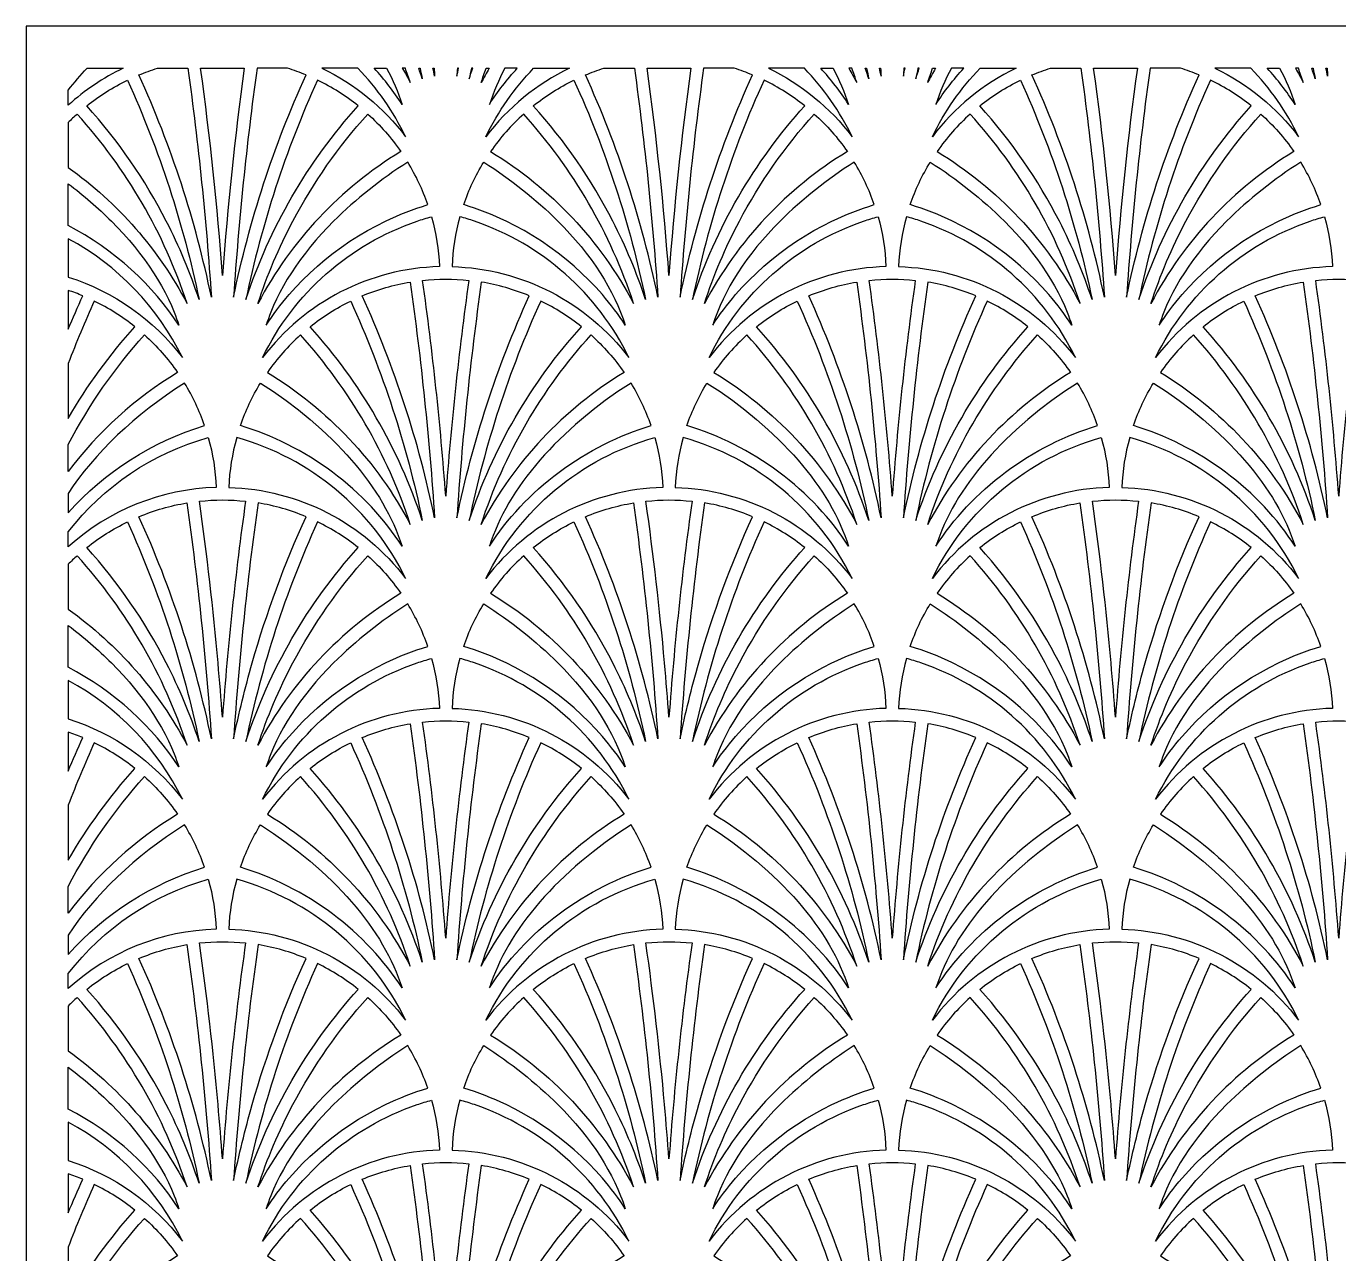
# Model space of a CAD drawing. Extents: x 2725 to 3975, y -848 to 1652.
# Drawn here: x 2725 to 3350, y 1067 to 1652 of the extents above; entities that cross this region are included whole.
import ezdxf

# ---------------------------------------------------------------- set-up
doc = ezdxf.new("R2010")
doc.units = 0
doc.layers.add('LAYER_05', color=1, linetype='CONTINUOUS')

msp = doc.modelspace()

# ---------------------------------------------------------------- linework, layer by layer
at = {"layer": 'LAYER_05'}
msp.add_lwpolyline([(2725.05, -848.03), (3975.05, -848.03), (3975.05, 1651.97), (2725.05, 1651.97)], close=True, dxfattribs=at)
for points in [[(2771.19, 1631.97, 0.072333), (2745.05, 1614.41), (2745.05, 1621.55, -0.026951), (2754.05, 1631.97)], [(2802.04, 1631.97, -0.017637), (2813.2, 1522.99, 0.055844), (2778.71, 1628.77, -0.022604), (2787.49, 1631.97)], [(2828.9, 1631.97, 0.015913), (2818.5, 1533.28, 0.015913), (2808.09, 1631.97)], [(2834.96, 1631.97, 0.017637), (2823.79, 1522.99, -0.055844), (2858.28, 1628.77, 0.022604), (2849.5, 1631.97)], [(2865.81, 1631.97, -0.119439), (2905.71, 1599.37, 0.078262), (2882.95, 1631.97)], [(2896.61, 1631.97, -0.047085), (2903.99, 1614.77, 0.041882), (2890.75, 1631.97)], [(2904.14, 1631.97, -0.010549), (2907.94, 1625.1, 0.007219), (2905.58, 1631.97)], [(2912.58, 1631.97, -0.002588), (2913.64, 1626.97, 0.005126), (2911.95, 1631.97)], [(2919.26, 1631.97, -0.000611), (2919.52, 1628.18, 0.001935), (2918.72, 1631.97)], [(2930.36, 1631.97, 0.000611), (2930.1, 1628.18, -0.001935), (2930.9, 1631.97)], [(2937.04, 1631.97, 0.002588), (2935.98, 1626.97, -0.005126), (2937.67, 1631.97)], [(2945.48, 1631.97, 0.010549), (2941.68, 1625.1, -0.007219), (2944.04, 1631.97)], [(2983.81, 1631.97, 0.119439), (2943.9, 1599.37, -0.078262), (2966.67, 1631.97)], [(2953.01, 1631.97, 0.047085), (2945.62, 1614.77, -0.041882), (2958.87, 1631.97)], [(3014.66, 1631.97, -0.017637), (3025.83, 1522.99, 0.055844), (2991.33, 1628.77, -0.022604), (3000.11, 1631.97)], [(3041.52, 1631.97, 0.015913), (3031.12, 1533.28, 0.015913), (3020.71, 1631.97)], [(3047.58, 1631.97, 0.017637), (3036.41, 1522.99, -0.055844), (3070.9, 1628.77, 0.022604), (3062.13, 1631.97)], [(3078.43, 1631.97, -0.119439), (3118.33, 1599.37, 0.078262), (3095.57, 1631.97)], [(3109.23, 1631.97, -0.047085), (3116.62, 1614.77, 0.041882), (3103.37, 1631.97)], [(3116.76, 1631.97, -0.010549), (3120.56, 1625.1, 0.007219), (3118.2, 1631.97)], [(3125.2, 1631.97, -0.002588), (3126.26, 1626.97, 0.005126), (3124.57, 1631.97)], [(3131.88, 1631.97, -0.000611), (3132.14, 1628.18, 0.001935), (3131.34, 1631.97)], [(3142.98, 1631.97, 0.000611), (3142.72, 1628.18, -0.001935), (3143.52, 1631.97)], [(3149.66, 1631.97, 0.002588), (3148.6, 1626.97, -0.005126), (3150.29, 1631.97)], [(3158.1, 1631.97, 0.010549), (3154.3, 1625.1, -0.007219), (3156.66, 1631.97)], [(3196.43, 1631.97, 0.119439), (3156.53, 1599.37, -0.078262), (3179.29, 1631.97)], [(3165.63, 1631.97, 0.047085), (3158.24, 1614.77, -0.041882), (3171.49, 1631.97)], [(3227.28, 1631.97, -0.017637), (3238.45, 1522.99, 0.055844), (3203.96, 1628.77, -0.022604), (3212.73, 1631.97)], [(3254.15, 1631.97, 0.015913), (3243.74, 1533.28, 0.015913), (3233.34, 1631.97)], [(3260.2, 1631.97, 0.017637), (3249.03, 1522.99, -0.055844), (3283.53, 1628.77, 0.022604), (3274.75, 1631.97)], [(3291.05, 1631.97, -0.119439), (3330.96, 1599.37, 0.078262), (3308.19, 1631.97)], [(3321.86, 1631.97, -0.047085), (3329.24, 1614.77, 0.041882), (3315.99, 1631.97)], [(3329.38, 1631.97, -0.010549), (3333.18, 1625.1, 0.007219), (3330.82, 1631.97)], [(3337.83, 1631.97, -0.002588), (3338.88, 1626.97, 0.005126), (3337.19, 1631.97)], [(3344.5, 1631.97, -0.000611), (3344.76, 1628.18, 0.001935), (3343.96, 1631.97)], [(2791.75, 1559.12, 0.065073), (2753.88, 1614.05, -0.055584), (2773.24, 1626.3, -0.055852), (2807.33, 1521.78, 0.03936)], [(2829.67, 1521.78, -0.104701), (2883.12, 1614.05, 0.055584), (2863.75, 1626.3, 0.055852)], [(3004.38, 1559.12, 0.065073), (2966.5, 1614.05, -0.055584), (2985.87, 1626.3, -0.055852), (3019.95, 1521.78, 0.03936)], [(3042.29, 1521.78, -0.104701), (3095.74, 1614.05, 0.055584), (3076.37, 1626.3, 0.055852)], [(3217, 1559.12, 0.065073), (3179.12, 1614.05, -0.055584), (3198.49, 1626.3, -0.055852), (3232.57, 1521.78, 0.03936)], [(3254.91, 1521.78, -0.104701), (3308.36, 1614.05, 0.055584), (3289, 1626.3, 0.055852)], [(2745.05, 1584.7, -0.117213), (2801.63, 1519.91, 0.104879), (2749.3, 1610.16, 0.014195), (2745.05, 1606.11)], [(2852, 1559.12, -0.062169), (2887.69, 1610.16, -0.057808), (2903.44, 1592.28, 0.136031), (2835.37, 1519.91, -0.042433)], [(3014.25, 1519.91, 0.104879), (2961.92, 1610.16, 0.057808), (2946.17, 1592.28, -0.136031)], [(3064.63, 1559.12, -0.062169), (3100.32, 1610.16, -0.057808), (3116.07, 1592.28, 0.136031), (3047.99, 1519.91, -0.042433)], [(3226.87, 1519.91, 0.104879), (3174.55, 1610.16, 0.057808), (3158.8, 1592.28, -0.136031)], [(3277.25, 1559.12, -0.062169), (3312.94, 1610.16, -0.057808), (3328.69, 1592.28, 0.136031), (3260.61, 1519.91, -0.042433)], [(2839.31, 1509.57), (2840.52, 1511.43), (2841.78, 1513.27), (2843.08, 1515.11), (2844.42, 1516.94), (2845.81, 1518.76), (2847.24, 1520.56), (2848.71, 1522.36), (2850.22, 1524.14), (2853.36, 1527.65), (2856.66, 1531.08), (2860.1, 1534.43), (2863.68, 1537.69), (2867.39, 1540.83), (2871.22, 1543.86), (2875.16, 1546.76), (2879.2, 1549.53), (2883.32, 1552.16), (2887.51, 1554.64), (2891.76, 1556.96), (2896.06, 1559.12, -0.039301), (2916.26, 1567, 0.054287), (2906.72, 1587.25, 0.053379), (2871.37, 1559.12), (2868.46, 1556.14), (2865.66, 1553.13), (2862.97, 1550.09), (2860.4, 1547.02), (2857.95, 1543.94), (2855.62, 1540.84), (2853.41, 1537.72), (2851.33, 1534.59), (2849.37, 1531.45), (2847.54, 1528.31), (2845.84, 1525.17), (2844.28, 1522.03), (2842.84, 1518.9), (2841.53, 1515.78), (2840.93, 1514.22), (2840.36, 1512.67), (2839.82, 1511.12)], [(3010.31, 1509.57), (3009.09, 1511.43), (3007.84, 1513.27), (3006.54, 1515.11), (3005.19, 1516.94), (3003.81, 1518.76), (3002.38, 1520.56), (3000.91, 1522.36), (2999.4, 1524.14), (2996.26, 1527.65), (2992.96, 1531.08), (2989.52, 1534.43), (2985.94, 1537.69), (2982.22, 1540.83), (2978.39, 1543.86), (2974.45, 1546.76), (2970.42, 1549.53), (2966.3, 1552.16), (2962.11, 1554.64), (2957.86, 1556.96), (2953.56, 1559.12, 0.039301), (2933.36, 1567, -0.054287), (2942.9, 1587.25, -0.053379), (2978.25, 1559.12), (2981.16, 1556.14), (2983.96, 1553.13), (2986.64, 1550.09), (2989.22, 1547.02), (2991.67, 1543.94), (2994, 1540.84), (2996.21, 1537.72), (2998.29, 1534.59), (3000.25, 1531.45), (3002.07, 1528.31), (3003.77, 1525.17), (3005.34, 1522.03), (3006.78, 1518.9), (3008.08, 1515.78), (3008.69, 1514.22), (3009.26, 1512.67), (3009.8, 1511.12)], [(3051.93, 1509.57), (3053.15, 1511.43), (3054.4, 1513.27), (3055.7, 1515.11), (3057.05, 1516.94), (3058.43, 1518.76), (3059.86, 1520.56), (3061.33, 1522.36), (3062.84, 1524.14), (3065.98, 1527.65), (3069.28, 1531.08), (3072.72, 1534.43), (3076.3, 1537.69), (3080.02, 1540.83), (3083.85, 1543.86), (3087.78, 1546.76), (3091.82, 1549.53), (3095.94, 1552.16), (3100.13, 1554.64), (3104.38, 1556.96), (3108.68, 1559.12, -0.039301), (3128.88, 1567, 0.054287), (3119.34, 1587.25, 0.053379), (3083.99, 1559.12), (3081.08, 1556.14), (3078.28, 1553.13), (3075.6, 1550.09), (3073.02, 1547.02), (3070.57, 1543.94), (3068.24, 1540.84), (3066.03, 1537.72), (3063.95, 1534.59), (3061.99, 1531.45), (3060.16, 1528.31), (3058.47, 1525.17), (3056.9, 1522.03), (3055.46, 1518.9), (3054.15, 1515.78), (3053.55, 1514.22), (3052.98, 1512.67), (3052.44, 1511.12)], [(3222.93, 1509.57), (3221.72, 1511.43), (3220.46, 1513.27), (3219.16, 1515.11), (3217.81, 1516.94), (3216.43, 1518.76), (3215, 1520.56), (3213.53, 1522.36), (3212.02, 1524.14), (3208.88, 1527.65), (3205.58, 1531.08), (3202.14, 1534.43), (3198.56, 1537.69), (3194.85, 1540.83), (3191.02, 1543.86), (3187.08, 1546.76), (3183.04, 1549.53), (3178.92, 1552.16), (3174.73, 1554.64), (3170.48, 1556.96), (3166.18, 1559.12, 0.039301), (3145.98, 1567, -0.054287), (3155.52, 1587.25, -0.053379), (3190.87, 1559.12), (3193.78, 1556.14), (3196.58, 1553.13), (3199.27, 1550.09), (3201.84, 1547.02), (3204.29, 1543.94), (3206.62, 1540.84), (3208.83, 1537.72), (3210.91, 1534.59), (3212.87, 1531.45), (3214.7, 1528.31), (3216.4, 1525.17), (3217.96, 1522.03), (3219.4, 1518.9), (3220.71, 1515.78), (3221.31, 1514.22), (3221.88, 1512.67), (3222.42, 1511.12)], [(3264.56, 1509.57), (3265.77, 1511.43), (3267.03, 1513.27), (3268.33, 1515.11), (3269.67, 1516.94), (3271.06, 1518.76), (3272.48, 1520.56), (3273.95, 1522.36), (3275.46, 1524.14), (3278.61, 1527.65), (3281.9, 1531.08), (3285.34, 1534.43), (3288.93, 1537.69), (3292.64, 1540.83), (3296.47, 1543.86), (3300.41, 1546.76), (3304.44, 1549.53), (3308.56, 1552.16), (3312.75, 1554.64), (3317, 1556.96), (3321.3, 1559.12, -0.039301), (3341.5, 1567, 0.054287), (3331.97, 1587.25, 0.053379), (3296.62, 1559.12), (3293.71, 1556.14), (3290.91, 1553.13), (3288.22, 1550.09), (3285.65, 1547.02), (3283.19, 1543.94), (3280.86, 1540.84), (3278.65, 1537.72), (3276.57, 1534.59), (3274.61, 1531.45), (3272.79, 1528.31), (3271.09, 1525.17), (3269.52, 1522.03), (3268.08, 1518.9), (3266.78, 1515.78), (3266.17, 1514.22), (3265.6, 1512.67), (3265.06, 1511.12)], [(2745.05, 1576.95, -0.034322), (2765.62, 1559.12), (2768.53, 1556.14), (2771.33, 1553.13), (2774.02, 1550.09), (2776.59, 1547.02), (2779.05, 1543.94), (2781.38, 1540.84), (2783.59, 1537.72), (2785.67, 1534.59), (2787.62, 1531.45), (2789.45, 1528.31), (2791.15, 1525.17), (2792.72, 1522.03), (2794.16, 1518.9), (2795.46, 1515.78), (2796.07, 1514.22), (2796.64, 1512.67), (2797.18, 1511.12), (2797.68, 1509.57), (2795.37, 1513.05), (2792.9, 1516.5), (2790.27, 1519.92), (2787.5, 1523.29), (2784.59, 1526.61), (2781.54, 1529.86), (2778.35, 1533.04), (2775.04, 1536.14), (2771.62, 1539.15), (2768.08, 1542.06), (2764.44, 1544.87), (2760.7, 1547.56), (2756.89, 1550.13), (2753, 1552.57), (2749.05, 1554.88), (2745.05, 1557.05)], [(2911.14, 1559.12, -0.01416), (2918.05, 1561.27, -0.058403), (2921.81, 1537.49, 0.227638), (2837.59, 1494.17, -0.199593)], [(2938.48, 1559.12, 0.01416), (2931.57, 1561.27, 0.058403), (2927.81, 1537.49, -0.227638), (3012.02, 1494.17, 0.199593)], [(3123.76, 1559.12, -0.01416), (3130.67, 1561.27, -0.058403), (3134.43, 1537.49, 0.227638), (3050.22, 1494.17, -0.199593)], [(3151.1, 1559.12, 0.01416), (3144.19, 1561.27, 0.058403), (3140.43, 1537.49, -0.227638), (3224.65, 1494.17, 0.199593)], [(3336.38, 1559.12, -0.01416), (3343.29, 1561.27, -0.058403), (3347.05, 1537.49, 0.227638), (3262.84, 1494.17, -0.199593)], [(2745.05, 1532.48, -0.15563), (2799.4, 1494.17, 0.157266), (2745.05, 1550.75)], [(2924.81, 1428.09, 0.016589), (2913.82, 1530.95, -0.053276), (2935.79, 1530.95, 0.016589)], [(3137.43, 1428.09, 0.016589), (3126.45, 1530.95, -0.053276), (3148.42, 1530.95, 0.016589)], [(3350.05, 1428.09, 0.016589), (3339.07, 1530.95, -0.053276), (3361.04, 1530.95, 0.016589)], [(2745.05, 1507.63, -0.008696), (2751.97, 1523.57, 0.017873), (2745.05, 1526.17)], [(2907.88, 1530.14, -0.018184), (2919.52, 1417.79, 0.055844), (2885.02, 1523.57, -0.057686)], [(2941.74, 1530.14, 0.018184), (2930.1, 1417.79, -0.055844), (2964.59, 1523.57, 0.057686)], [(3120.5, 1530.14, -0.018184), (3132.14, 1417.79, 0.055844), (3097.65, 1523.57, -0.057686)], [(3154.36, 1530.14, 0.018184), (3142.72, 1417.79, -0.055844), (3177.22, 1523.57, 0.057686)], [(3333.12, 1530.14, -0.018184), (3344.76, 1417.79, 0.055844), (3310.27, 1523.57, -0.057686)], [(2745.05, 1465.17, -0.052591), (2776.81, 1508.85, 0.055584), (2757.44, 1521.1, 0.01634), (2745.05, 1491.32)], [(2879.55, 1521.1, -0.055852), (2913.64, 1416.58, 0.104701), (2860.19, 1508.85, -0.055584)], [(2970.06, 1521.1, 0.055852), (2935.98, 1416.58, -0.104701), (2989.43, 1508.85, 0.055584)], [(3092.18, 1521.1, -0.055852), (3126.26, 1416.58, 0.104701), (3072.81, 1508.85, -0.055584)], [(3182.68, 1521.1, 0.055852), (3148.6, 1416.58, -0.104701), (3202.05, 1508.85, 0.055584)], [(3304.8, 1521.1, -0.055852), (3338.88, 1416.58, 0.104701), (3285.43, 1508.85, -0.055584)], [(2745.05, 1452.71, -0.063542), (2781.38, 1504.97, -0.057808), (2797.13, 1487.08, 0.095272), (2745.05, 1439.96)], [(2839.86, 1487.08, -0.136031), (2907.94, 1414.71, 0.104879), (2855.61, 1504.97, 0.057808)], [(3009.75, 1487.08, 0.136031), (2941.68, 1414.71, -0.104879), (2994, 1504.97, -0.057808)], [(3052.48, 1487.08, -0.136031), (3120.56, 1414.71, 0.104879), (3068.24, 1504.97, 0.057808)], [(3222.38, 1487.08, 0.136031), (3154.3, 1414.71, -0.104879), (3206.63, 1504.97, -0.057808)], [(3265.11, 1487.08, -0.136031), (3333.18, 1414.71, 0.104879), (3280.86, 1504.97, 0.057808)], [(2745.05, 1420.25, -0.137332), (2809.95, 1461.8, 0.054287), (2800.41, 1482.05), (2796.07, 1479.2), (2791.82, 1476.28), (2787.67, 1473.28), (2783.61, 1470.21), (2779.67, 1467.07), (2775.83, 1463.88), (2772.12, 1460.62), (2768.54, 1457.31), (2765.09, 1453.95), (2761.77, 1450.55), (2758.6, 1447.1), (2755.58, 1443.62), (2752.71, 1440.11), (2750, 1436.58), (2747.44, 1433.02), (2745.05, 1429.45)], [(2836.58, 1482.05), (2842.8, 1477.93), (2848.82, 1473.65), (2854.64, 1469.22), (2860.24, 1464.66), (2862.94, 1462.33), (2865.58, 1459.98), (2868.16, 1457.59), (2870.66, 1455.18), (2873.1, 1452.75), (2875.46, 1450.29), (2877.75, 1447.82), (2879.96, 1445.32), (2882.1, 1442.81), (2884.15, 1440.28), (2886.12, 1437.74), (2888.02, 1435.19), (2889.82, 1432.63), (2891.55, 1430.06), (2893.19, 1427.48), (2894.74, 1424.91), (2896.2, 1422.33), (2897.58, 1419.75), (2898.87, 1417.17), (2900.07, 1414.6), (2901.18, 1412.03), (2902.21, 1409.47), (2903.15, 1406.92), (2903.99, 1404.38), (2902.42, 1406.77), (2900.77, 1409.14), (2899.06, 1411.51), (2897.27, 1413.85), (2895.41, 1416.18), (2893.48, 1418.49), (2891.48, 1420.76), (2889.42, 1423.01), (2887.3, 1425.23), (2885.11, 1427.41), (2882.86, 1429.56), (2880.56, 1431.66), (2878.2, 1433.72), (2875.79, 1435.74), (2873.33, 1437.7), (2870.82, 1439.62), (2868.27, 1441.48), (2865.68, 1443.28), (2863.05, 1445.03), (2860.39, 1446.72), (2857.69, 1448.34), (2854.97, 1449.9), (2852.23, 1451.4), (2849.47, 1452.83), (2846.68, 1454.2), (2843.89, 1455.49), (2841.09, 1456.72), (2838.28, 1457.88), (2835.47, 1458.96), (2832.66, 1459.98), (2829.85, 1460.93), (2827.05, 1461.8, -0.054287)], [(3013.03, 1482.05), (3006.82, 1477.93), (3000.79, 1473.65), (2994.97, 1469.22), (2989.38, 1464.66), (2986.67, 1462.33), (2984.03, 1459.98), (2981.46, 1457.59), (2978.95, 1455.18), (2976.52, 1452.75), (2974.15, 1450.29), (2971.87, 1447.82), (2969.65, 1445.32), (2967.52, 1442.81), (2965.47, 1440.28), (2963.49, 1437.74), (2961.6, 1435.19), (2959.79, 1432.63), (2958.07, 1430.06), (2956.43, 1427.48), (2954.88, 1424.91), (2953.41, 1422.33), (2952.04, 1419.75), (2950.75, 1417.17), (2949.55, 1414.6), (2948.43, 1412.03), (2947.41, 1409.47), (2946.47, 1406.92), (2945.62, 1404.38), (2947.2, 1406.77), (2948.84, 1409.14), (2950.56, 1411.51), (2952.35, 1413.85), (2954.21, 1416.18), (2956.14, 1418.49), (2958.13, 1420.76), (2960.19, 1423.01), (2962.32, 1425.23), (2964.51, 1427.41), (2966.75, 1429.56), (2969.06, 1431.66), (2971.42, 1433.72), (2973.83, 1435.74), (2976.29, 1437.7), (2978.8, 1439.62), (2981.35, 1441.48), (2983.94, 1443.28), (2986.57, 1445.03), (2989.23, 1446.72), (2991.92, 1448.34), (2994.64, 1449.9), (2997.39, 1451.4), (3000.15, 1452.83), (3002.93, 1454.2), (3005.73, 1455.49), (3008.53, 1456.72), (3011.34, 1457.88), (3014.15, 1458.96), (3016.96, 1459.98), (3019.77, 1460.93), (3022.57, 1461.8, 0.054287)], [(3049.21, 1482.05), (3055.42, 1477.93), (3061.45, 1473.65), (3067.27, 1469.22), (3072.86, 1464.66), (3075.56, 1462.33), (3078.21, 1459.98), (3080.78, 1457.59), (3083.29, 1455.18), (3085.72, 1452.75), (3088.08, 1450.29), (3090.37, 1447.82), (3092.58, 1445.32), (3094.72, 1442.81), (3096.77, 1440.28), (3098.75, 1437.74), (3100.64, 1435.19), (3102.45, 1432.63), (3104.17, 1430.06), (3105.81, 1427.48), (3107.36, 1424.91), (3108.82, 1422.33), (3110.2, 1419.75), (3111.49, 1417.17), (3112.69, 1414.6), (3113.81, 1412.03), (3114.83, 1409.47), (3115.77, 1406.92), (3116.62, 1404.38), (3115.04, 1406.77), (3113.4, 1409.14), (3111.68, 1411.51), (3109.89, 1413.85), (3108.03, 1416.18), (3106.1, 1418.49), (3104.11, 1420.76), (3102.04, 1423.01), (3099.92, 1425.23), (3097.73, 1427.41), (3095.49, 1429.56), (3093.18, 1431.66), (3090.82, 1433.72), (3088.41, 1435.74), (3085.95, 1437.7), (3083.44, 1439.62), (3080.89, 1441.48), (3078.3, 1443.28), (3075.67, 1445.03), (3073.01, 1446.72), (3070.31, 1448.34), (3067.59, 1449.9), (3064.85, 1451.4), (3062.09, 1452.83), (3059.31, 1454.2), (3056.51, 1455.49), (3053.71, 1456.72), (3050.9, 1457.88), (3048.09, 1458.96), (3045.28, 1459.98), (3042.47, 1460.93), (3039.67, 1461.8, -0.054287)], [(3225.65, 1482.05), (3219.44, 1477.93), (3213.41, 1473.65), (3207.59, 1469.22), (3202, 1464.66), (3199.3, 1462.33), (3196.66, 1459.98), (3194.08, 1457.59), (3191.58, 1455.18), (3189.14, 1452.75), (3186.78, 1450.29), (3184.49, 1447.82), (3182.28, 1445.32), (3180.14, 1442.81), (3178.09, 1440.28), (3176.11, 1437.74), (3174.22, 1435.19), (3172.42, 1432.63), (3170.69, 1430.06), (3169.05, 1427.48), (3167.5, 1424.91), (3166.04, 1422.33), (3164.66, 1419.75), (3163.37, 1417.17), (3162.17, 1414.6), (3161.06, 1412.03), (3160.03, 1409.47), (3159.09, 1406.92), (3158.24, 1404.38), (3159.82, 1406.77), (3161.46, 1409.14), (3163.18, 1411.51), (3164.97, 1413.85), (3166.83, 1416.18), (3168.76, 1418.49), (3170.76, 1420.76), (3172.82, 1423.01), (3174.94, 1425.23), (3177.13, 1427.41), (3179.38, 1429.56), (3181.68, 1431.66), (3184.04, 1433.72), (3186.45, 1435.74), (3188.91, 1437.7), (3191.42, 1439.62), (3193.97, 1441.48), (3196.56, 1443.28), (3199.19, 1445.03), (3201.85, 1446.72), (3204.55, 1448.34), (3207.27, 1449.9), (3210.01, 1451.4), (3212.77, 1452.83), (3215.55, 1454.2), (3218.35, 1455.49), (3221.15, 1456.72), (3223.96, 1457.88), (3226.77, 1458.96), (3229.58, 1459.98), (3232.39, 1460.93), (3235.19, 1461.8, 0.054287)], [(3261.83, 1482.05), (3268.04, 1477.93), (3274.07, 1473.65), (3279.89, 1469.22), (3285.48, 1464.66), (3288.19, 1462.33), (3290.83, 1459.98), (3293.4, 1457.59), (3295.91, 1455.18), (3298.34, 1452.75), (3300.71, 1450.29), (3303, 1447.82), (3305.21, 1445.32), (3307.34, 1442.81), (3309.4, 1440.28), (3311.37, 1437.74), (3313.26, 1435.19), (3315.07, 1432.63), (3316.79, 1430.06), (3318.43, 1427.48), (3319.98, 1424.91), (3321.45, 1422.33), (3322.82, 1419.75), (3324.11, 1417.17), (3325.32, 1414.6), (3326.43, 1412.03), (3327.45, 1409.47), (3328.39, 1406.92), (3329.24, 1404.38), (3327.67, 1406.77), (3326.02, 1409.14), (3324.3, 1411.51), (3322.51, 1413.85), (3320.65, 1416.18), (3318.72, 1418.49), (3316.73, 1420.76), (3314.67, 1423.01), (3312.54, 1425.23), (3310.35, 1427.41), (3308.11, 1429.56), (3305.8, 1431.66), (3303.44, 1433.72), (3301.03, 1435.74), (3298.57, 1437.7), (3296.06, 1439.62), (3293.51, 1441.48), (3290.92, 1443.28), (3288.29, 1445.03), (3285.63, 1446.72), (3282.94, 1448.34), (3280.22, 1449.9), (3277.47, 1451.4), (3274.71, 1452.83), (3271.93, 1454.2), (3269.14, 1455.49), (3266.33, 1456.72), (3263.52, 1457.88), (3260.71, 1458.96), (3257.9, 1459.98), (3255.09, 1460.93), (3252.29, 1461.8, -0.054287)], [(2745.05, 1411.16, -0.161385), (2811.74, 1456.07, -0.058403), (2815.5, 1432.3, 0.179032), (2745.05, 1404.02)], [(2821.5, 1432.3, -0.227638), (2905.71, 1388.98, 0.214359), (2825.26, 1456.07, 0.058403)], [(3028.12, 1432.3, 0.227638), (2943.9, 1388.98, -0.214359), (3024.36, 1456.07, -0.058403)], [(3034.12, 1432.3, -0.227638), (3118.33, 1388.98, 0.214359), (3037.88, 1456.07, 0.058403)], [(3240.74, 1432.3, 0.227638), (3156.53, 1388.98, -0.214359), (3236.98, 1456.07, -0.058403)], [(3246.74, 1432.3, -0.227638), (3330.96, 1388.98, 0.214359), (3250.5, 1456.07, 0.058403)], [(2816.39, 1348.73, 0.012432), (2807.51, 1425.75, -0.053276), (2829.48, 1425.75, 0.016589), (2818.5, 1322.89, 0.004156)], [(3029.01, 1348.73, 0.012432), (3020.13, 1425.75, -0.053276), (3042.11, 1425.75, 0.016589), (3031.12, 1322.89, 0.004156)], [(3241.63, 1348.73, 0.012432), (3232.76, 1425.75, -0.053276), (3254.73, 1425.75, 0.016589), (3243.74, 1322.89, 0.004156)], [(2813.2, 1312.6, 0.055844), (2778.71, 1418.38, -0.057686), (2801.57, 1424.94, -0.018184)], [(2832.67, 1348.73, -0.037182), (2858.28, 1418.38, 0.057686), (2835.43, 1424.94, 0.018184), (2823.79, 1312.6, -0.018623)], [(3025.83, 1312.6, 0.055844), (2991.33, 1418.38, -0.057686), (3014.19, 1424.94, -0.018184)], [(3045.29, 1348.73, -0.037182), (3070.9, 1418.38, 0.057686), (3048.05, 1424.94, 0.018184), (3036.41, 1312.6, -0.018623)], [(3238.45, 1312.6, 0.055844), (3203.96, 1418.38, -0.057686), (3226.81, 1424.94, -0.018184)], [(3257.91, 1348.73, -0.037182), (3283.53, 1418.38, 0.057686), (3260.67, 1424.94, 0.018184), (3249.03, 1312.6, -0.018623)], [(2791.75, 1348.73, 0.065073), (2753.88, 1403.66, -0.055584), (2773.24, 1415.91, -0.055852), (2807.33, 1311.38, 0.03936)], [(2829.67, 1311.38, -0.104701), (2883.12, 1403.66, 0.055584), (2863.75, 1415.91, 0.055852)], [(3004.38, 1348.73, 0.065073), (2966.5, 1403.66, -0.055584), (2985.87, 1415.91, -0.055852), (3019.95, 1311.38, 0.03936)], [(3042.29, 1311.38, -0.104701), (3095.74, 1403.66, 0.055584), (3076.37, 1415.91, 0.055852)], [(3217, 1348.73, 0.065073), (3179.12, 1403.66, -0.055584), (3198.49, 1415.91, -0.055852), (3232.57, 1311.38, 0.03936)], [(3254.91, 1311.38, -0.104701), (3308.36, 1403.66, 0.055584), (3289, 1415.91, 0.055852)], [(2745.05, 1374.31, -0.117213), (2801.63, 1309.52, 0.104879), (2749.3, 1399.77, 0.014195), (2745.05, 1395.72)], [(2852, 1348.73, -0.062169), (2887.69, 1399.77, -0.057808), (2903.44, 1381.89, 0.136031), (2835.37, 1309.52, -0.042433)], [(3014.25, 1309.52, 0.104879), (2961.92, 1399.77, 0.057808), (2946.17, 1381.89, -0.136031)], [(3064.63, 1348.73, -0.062169), (3100.32, 1399.77, -0.057808), (3116.07, 1381.89, 0.136031), (3047.99, 1309.52, -0.042433)], [(3226.87, 1309.52, 0.104879), (3174.55, 1399.77, 0.057808), (3158.8, 1381.89, -0.136031)], [(3277.25, 1348.73, -0.062169), (3312.94, 1399.77, -0.057808), (3328.69, 1381.89, 0.136031), (3260.61, 1309.52, -0.042433)], [(2839.31, 1299.18), (2840.52, 1301.03), (2841.78, 1302.88), (2843.08, 1304.72), (2844.42, 1306.55), (2845.81, 1308.37), (2847.24, 1310.17), (2848.71, 1311.97), (2850.22, 1313.75), (2853.36, 1317.26), (2856.66, 1320.69), (2860.1, 1324.04), (2863.68, 1327.29), (2867.39, 1330.44), (2871.22, 1333.47), (2875.16, 1336.37), (2879.2, 1339.14), (2883.32, 1341.77), (2887.51, 1344.24), (2891.76, 1346.57), (2896.06, 1348.73, -0.039301), (2916.26, 1356.61, 0.054287), (2906.72, 1376.86, 0.053379), (2871.37, 1348.73), (2868.46, 1345.75), (2865.66, 1342.74), (2862.97, 1339.7), (2860.4, 1336.63), (2857.95, 1333.55), (2855.62, 1330.44), (2853.41, 1327.33), (2851.33, 1324.2), (2849.37, 1321.06), (2847.54, 1317.92), (2845.84, 1314.78), (2844.28, 1311.64), (2842.84, 1308.51), (2841.53, 1305.39), (2840.93, 1303.83), (2840.36, 1302.28), (2839.82, 1300.73)], [(3010.31, 1299.18), (3009.09, 1301.03), (3007.84, 1302.88), (3006.54, 1304.72), (3005.19, 1306.55), (3003.81, 1308.37), (3002.38, 1310.17), (3000.91, 1311.97), (2999.4, 1313.75), (2996.26, 1317.26), (2992.96, 1320.69), (2989.52, 1324.04), (2985.94, 1327.29), (2982.22, 1330.44), (2978.39, 1333.47), (2974.45, 1336.37), (2970.42, 1339.14), (2966.3, 1341.77), (2962.11, 1344.24), (2957.86, 1346.57), (2953.56, 1348.73, 0.039301), (2933.36, 1356.61, -0.054287), (2942.9, 1376.86, -0.053379), (2978.25, 1348.73), (2981.16, 1345.75), (2983.96, 1342.74), (2986.64, 1339.7), (2989.22, 1336.63), (2991.67, 1333.55), (2994, 1330.44), (2996.21, 1327.33), (2998.29, 1324.2), (3000.25, 1321.06), (3002.07, 1317.92), (3003.77, 1314.78), (3005.34, 1311.64), (3006.78, 1308.51), (3008.08, 1305.39), (3008.69, 1303.83), (3009.26, 1302.28), (3009.8, 1300.73)], [(3051.93, 1299.18), (3053.15, 1301.03), (3054.4, 1302.88), (3055.7, 1304.72), (3057.05, 1306.55), (3058.43, 1308.37), (3059.86, 1310.17), (3061.33, 1311.97), (3062.84, 1313.75), (3065.98, 1317.26), (3069.28, 1320.69), (3072.72, 1324.04), (3076.3, 1327.29), (3080.02, 1330.44), (3083.85, 1333.47), (3087.78, 1336.37), (3091.82, 1339.14), (3095.94, 1341.77), (3100.13, 1344.24), (3104.38, 1346.57), (3108.68, 1348.73, -0.039301), (3128.88, 1356.61, 0.054287), (3119.34, 1376.86, 0.053379), (3083.99, 1348.73), (3081.08, 1345.75), (3078.28, 1342.74), (3075.6, 1339.7), (3073.02, 1336.63), (3070.57, 1333.55), (3068.24, 1330.44), (3066.03, 1327.33), (3063.95, 1324.2), (3061.99, 1321.06), (3060.16, 1317.92), (3058.47, 1314.78), (3056.9, 1311.64), (3055.46, 1308.51), (3054.15, 1305.39), (3053.55, 1303.83), (3052.98, 1302.28), (3052.44, 1300.73)], [(3222.93, 1299.18), (3221.72, 1301.03), (3220.46, 1302.88), (3219.16, 1304.72), (3217.81, 1306.55), (3216.43, 1308.37), (3215, 1310.17), (3213.53, 1311.97), (3212.02, 1313.75), (3208.88, 1317.26), (3205.58, 1320.69), (3202.14, 1324.04), (3198.56, 1327.29), (3194.85, 1330.44), (3191.02, 1333.47), (3187.08, 1336.37), (3183.04, 1339.14), (3178.92, 1341.77), (3174.73, 1344.24), (3170.48, 1346.57), (3166.18, 1348.73, 0.039301), (3145.98, 1356.61, -0.054287), (3155.52, 1376.86, -0.053379), (3190.87, 1348.73), (3193.78, 1345.75), (3196.58, 1342.74), (3199.27, 1339.7), (3201.84, 1336.63), (3204.29, 1333.55), (3206.62, 1330.44), (3208.83, 1327.33), (3210.91, 1324.2), (3212.87, 1321.06), (3214.7, 1317.92), (3216.4, 1314.78), (3217.96, 1311.64), (3219.4, 1308.51), (3220.71, 1305.39), (3221.31, 1303.83), (3221.88, 1302.28), (3222.42, 1300.73)], [(3264.56, 1299.18), (3265.77, 1301.03), (3267.03, 1302.88), (3268.33, 1304.72), (3269.67, 1306.55), (3271.06, 1308.37), (3272.48, 1310.17), (3273.95, 1311.97), (3275.46, 1313.75), (3278.61, 1317.26), (3281.9, 1320.69), (3285.34, 1324.04), (3288.93, 1327.29), (3292.64, 1330.44), (3296.47, 1333.47), (3300.41, 1336.37), (3304.44, 1339.14), (3308.56, 1341.77), (3312.75, 1344.24), (3317, 1346.57), (3321.3, 1348.73, -0.039301), (3341.5, 1356.61, 0.054287), (3331.97, 1376.86, 0.053379), (3296.62, 1348.73), (3293.71, 1345.75), (3290.91, 1342.74), (3288.22, 1339.7), (3285.65, 1336.63), (3283.19, 1333.55), (3280.86, 1330.44), (3278.65, 1327.33), (3276.57, 1324.2), (3274.61, 1321.06), (3272.79, 1317.92), (3271.09, 1314.78), (3269.52, 1311.64), (3268.08, 1308.51), (3266.78, 1305.39), (3266.17, 1303.83), (3265.6, 1302.28), (3265.06, 1300.73)], [(2745.05, 1366.56, -0.034322), (2765.62, 1348.73), (2768.53, 1345.75), (2771.33, 1342.74), (2774.02, 1339.7), (2776.59, 1336.63), (2779.05, 1333.55), (2781.38, 1330.44), (2783.59, 1327.33), (2785.67, 1324.2), (2787.62, 1321.06), (2789.45, 1317.92), (2791.15, 1314.78), (2792.72, 1311.64), (2794.16, 1308.51), (2795.46, 1305.39), (2796.07, 1303.83), (2796.64, 1302.28), (2797.18, 1300.73), (2797.68, 1299.18), (2795.37, 1302.66), (2792.9, 1306.11), (2790.27, 1309.53), (2787.5, 1312.9), (2784.59, 1316.21), (2781.54, 1319.47), (2778.35, 1322.65), (2775.04, 1325.75), (2771.62, 1328.76), (2768.08, 1331.67), (2764.44, 1334.48), (2760.7, 1337.17), (2756.89, 1339.74), (2753, 1342.18), (2749.05, 1344.49), (2745.05, 1346.66)], [(2911.14, 1348.73, -0.01416), (2918.05, 1350.88, -0.058403), (2921.81, 1327.1, 0.227638), (2837.59, 1283.78, -0.199593)], [(2938.48, 1348.73, 0.01416), (2931.57, 1350.88, 0.058403), (2927.81, 1327.1, -0.227638), (3012.02, 1283.78, 0.199593)], [(3123.76, 1348.73, -0.01416), (3130.67, 1350.88, -0.058403), (3134.43, 1327.1, 0.227638), (3050.22, 1283.78, -0.199593)], [(3151.1, 1348.73, 0.01416), (3144.19, 1350.88, 0.058403), (3140.43, 1327.1, -0.227638), (3224.65, 1283.78, 0.199593)], [(3336.38, 1348.73, -0.01416), (3343.29, 1350.88, -0.058403), (3347.05, 1327.1, 0.227638), (3262.84, 1283.78, -0.199593)], [(2745.05, 1322.09, -0.15563), (2799.4, 1283.78, 0.157266), (2745.05, 1340.36)], [(2907.88, 1319.75, -0.018184), (2919.52, 1207.4, 0.055844), (2885.02, 1313.18, -0.057686)], [(2924.81, 1217.7, 0.016589), (2913.82, 1320.56, -0.053276), (2935.79, 1320.56, 0.016589)], [(2941.74, 1319.75, 0.018184), (2930.1, 1207.4, -0.055844), (2964.59, 1313.18, 0.057686)], [(3120.5, 1319.75, -0.018184), (3132.14, 1207.4, 0.055844), (3097.65, 1313.18, -0.057686)], [(3137.43, 1217.7, 0.016589), (3126.45, 1320.56, -0.053276), (3148.42, 1320.56, 0.016589)], [(3154.36, 1319.75, 0.018184), (3142.72, 1207.4, -0.055844), (3177.22, 1313.18, 0.057686)], [(3333.12, 1319.75, -0.018184), (3344.76, 1207.4, 0.055844), (3310.27, 1313.18, -0.057686)], [(3350.05, 1217.7, 0.016589), (3339.07, 1320.56, -0.053276), (3361.04, 1320.56, 0.016589)], [(2745.05, 1297.24, -0.008696), (2751.97, 1313.18, 0.017873), (2745.05, 1315.78)], [(2745.05, 1254.78, -0.052591), (2776.81, 1298.46, 0.055584), (2757.44, 1310.71, 0.01634), (2745.05, 1280.93)], [(2879.55, 1310.71, -0.055852), (2913.64, 1206.19, 0.104701), (2860.19, 1298.46, -0.055584)], [(2970.06, 1310.71, 0.055852), (2935.98, 1206.19, -0.104701), (2989.43, 1298.46, 0.055584)], [(3092.18, 1310.71, -0.055852), (3126.26, 1206.19, 0.104701), (3072.81, 1298.46, -0.055584)], [(3182.68, 1310.71, 0.055852), (3148.6, 1206.19, -0.104701), (3202.05, 1298.46, 0.055584)], [(3304.8, 1310.71, -0.055852), (3338.88, 1206.19, 0.104701), (3285.43, 1298.46, -0.055584)], [(2745.05, 1242.32, -0.063542), (2781.38, 1294.57, -0.057808), (2797.13, 1276.69, 0.095272), (2745.05, 1229.56)], [(2839.86, 1276.69, -0.136031), (2907.94, 1204.32, 0.104879), (2855.61, 1294.57, 0.057808)], [(3009.75, 1276.69, 0.136031), (2941.68, 1204.32, -0.104879), (2994, 1294.57, -0.057808)], [(3052.48, 1276.69, -0.136031), (3120.56, 1204.32, 0.104879), (3068.24, 1294.57, 0.057808)], [(3222.38, 1276.69, 0.136031), (3154.3, 1204.32, -0.104879), (3206.63, 1294.57, -0.057808)], [(3265.11, 1276.69, -0.136031), (3333.18, 1204.32, 0.104879), (3280.86, 1294.57, 0.057808)], [(2745.05, 1209.86, -0.137332), (2809.95, 1251.41, 0.054287), (2800.41, 1271.66), (2796.07, 1268.81), (2791.82, 1265.89), (2787.67, 1262.89), (2783.61, 1259.82), (2779.67, 1256.68), (2775.83, 1253.48), (2772.12, 1250.23), (2768.54, 1246.92), (2765.09, 1243.56), (2761.77, 1240.16), (2758.6, 1236.71), (2755.58, 1233.23), (2752.71, 1229.72), (2750, 1226.19), (2747.44, 1222.63), (2745.05, 1219.06)], [(2836.58, 1271.66), (2842.8, 1267.54), (2848.82, 1263.26), (2854.64, 1258.83), (2860.24, 1254.27), (2862.94, 1251.94), (2865.58, 1249.59), (2868.16, 1247.2), (2870.66, 1244.79), (2873.1, 1242.36), (2875.46, 1239.9), (2877.75, 1237.43), (2879.96, 1234.93), (2882.1, 1232.42), (2884.15, 1229.89), (2886.12, 1227.35), (2888.02, 1224.8), (2889.82, 1222.24), (2891.55, 1219.67), (2893.19, 1217.09), (2894.74, 1214.51), (2896.2, 1211.94), (2897.58, 1209.36), (2898.87, 1206.78), (2900.07, 1204.2), (2901.18, 1201.64), (2902.21, 1199.08), (2903.15, 1196.53), (2903.99, 1193.99), (2902.42, 1196.38), (2900.77, 1198.75), (2899.06, 1201.12), (2897.27, 1203.46), (2895.41, 1205.79), (2893.48, 1208.09), (2891.48, 1210.37), (2889.42, 1212.62), (2887.3, 1214.84), (2885.11, 1217.02), (2882.86, 1219.17), (2880.56, 1221.27), (2878.2, 1223.33), (2875.79, 1225.35), (2873.33, 1227.31), (2870.82, 1229.23), (2868.27, 1231.09), (2865.68, 1232.89), (2863.05, 1234.64), (2860.39, 1236.33), (2857.69, 1237.95), (2854.97, 1239.51), (2852.23, 1241.01), (2849.47, 1242.44), (2846.68, 1243.81), (2843.89, 1245.1), (2841.09, 1246.33), (2838.28, 1247.48), (2835.47, 1248.57), (2832.66, 1249.59), (2829.85, 1250.53), (2827.05, 1251.41, -0.054287)], [(3013.03, 1271.66), (3006.82, 1267.54), (3000.79, 1263.26), (2994.97, 1258.83), (2989.38, 1254.27), (2986.67, 1251.94), (2984.03, 1249.59), (2981.46, 1247.2), (2978.95, 1244.79), (2976.52, 1242.36), (2974.15, 1239.9), (2971.87, 1237.43), (2969.65, 1234.93), (2967.52, 1232.42), (2965.47, 1229.89), (2963.49, 1227.35), (2961.6, 1224.8), (2959.79, 1222.24), (2958.07, 1219.67), (2956.43, 1217.09), (2954.88, 1214.51), (2953.41, 1211.94), (2952.04, 1209.36), (2950.75, 1206.78), (2949.55, 1204.2), (2948.43, 1201.64), (2947.41, 1199.08), (2946.47, 1196.53), (2945.62, 1193.99), (2947.2, 1196.38), (2948.84, 1198.75), (2950.56, 1201.12), (2952.35, 1203.46), (2954.21, 1205.79), (2956.14, 1208.09), (2958.13, 1210.37), (2960.19, 1212.62), (2962.32, 1214.84), (2964.51, 1217.02), (2966.75, 1219.17), (2969.06, 1221.27), (2971.42, 1223.33), (2973.83, 1225.35), (2976.29, 1227.31), (2978.8, 1229.23), (2981.35, 1231.09), (2983.94, 1232.89), (2986.57, 1234.64), (2989.23, 1236.33), (2991.92, 1237.95), (2994.64, 1239.51), (2997.39, 1241.01), (3000.15, 1242.44), (3002.93, 1243.81), (3005.73, 1245.1), (3008.53, 1246.33), (3011.34, 1247.48), (3014.15, 1248.57), (3016.96, 1249.59), (3019.77, 1250.53), (3022.57, 1251.41, 0.054287)], [(3049.21, 1271.66), (3055.42, 1267.54), (3061.45, 1263.26), (3067.27, 1258.83), (3072.86, 1254.27), (3075.56, 1251.94), (3078.21, 1249.59), (3080.78, 1247.2), (3083.29, 1244.79), (3085.72, 1242.36), (3088.08, 1239.9), (3090.37, 1237.43), (3092.58, 1234.93), (3094.72, 1232.42), (3096.77, 1229.89), (3098.75, 1227.35), (3100.64, 1224.8), (3102.45, 1222.24), (3104.17, 1219.67), (3105.81, 1217.09), (3107.36, 1214.51), (3108.82, 1211.94), (3110.2, 1209.36), (3111.49, 1206.78), (3112.69, 1204.2), (3113.81, 1201.64), (3114.83, 1199.08), (3115.77, 1196.53), (3116.62, 1193.99), (3115.04, 1196.38), (3113.4, 1198.75), (3111.68, 1201.12), (3109.89, 1203.46), (3108.03, 1205.79), (3106.1, 1208.09), (3104.11, 1210.37), (3102.04, 1212.62), (3099.92, 1214.84), (3097.73, 1217.02), (3095.49, 1219.17), (3093.18, 1221.27), (3090.82, 1223.33), (3088.41, 1225.35), (3085.95, 1227.31), (3083.44, 1229.23), (3080.89, 1231.09), (3078.3, 1232.89), (3075.67, 1234.64), (3073.01, 1236.33), (3070.31, 1237.95), (3067.59, 1239.51), (3064.85, 1241.01), (3062.09, 1242.44), (3059.31, 1243.81), (3056.51, 1245.1), (3053.71, 1246.33), (3050.9, 1247.48), (3048.09, 1248.57), (3045.28, 1249.59), (3042.47, 1250.53), (3039.67, 1251.41, -0.054287)], [(3225.65, 1271.66), (3219.44, 1267.54), (3213.41, 1263.26), (3207.59, 1258.83), (3202, 1254.27), (3199.3, 1251.94), (3196.66, 1249.59), (3194.08, 1247.2), (3191.58, 1244.79), (3189.14, 1242.36), (3186.78, 1239.9), (3184.49, 1237.43), (3182.28, 1234.93), (3180.14, 1232.42), (3178.09, 1229.89), (3176.11, 1227.35), (3174.22, 1224.8), (3172.42, 1222.24), (3170.69, 1219.67), (3169.05, 1217.09), (3167.5, 1214.51), (3166.04, 1211.94), (3164.66, 1209.36), (3163.37, 1206.78), (3162.17, 1204.2), (3161.06, 1201.64), (3160.03, 1199.08), (3159.09, 1196.53), (3158.24, 1193.99), (3159.82, 1196.38), (3161.46, 1198.75), (3163.18, 1201.12), (3164.97, 1203.46), (3166.83, 1205.79), (3168.76, 1208.09), (3170.76, 1210.37), (3172.82, 1212.62), (3174.94, 1214.84), (3177.13, 1217.02), (3179.38, 1219.17), (3181.68, 1221.27), (3184.04, 1223.33), (3186.45, 1225.35), (3188.91, 1227.31), (3191.42, 1229.23), (3193.97, 1231.09), (3196.56, 1232.89), (3199.19, 1234.64), (3201.85, 1236.33), (3204.55, 1237.95), (3207.27, 1239.51), (3210.01, 1241.01), (3212.77, 1242.44), (3215.55, 1243.81), (3218.35, 1245.1), (3221.15, 1246.33), (3223.96, 1247.48), (3226.77, 1248.57), (3229.58, 1249.59), (3232.39, 1250.53), (3235.19, 1251.41, 0.054287)], [(3261.83, 1271.66), (3268.04, 1267.54), (3274.07, 1263.26), (3279.89, 1258.83), (3285.48, 1254.27), (3288.19, 1251.94), (3290.83, 1249.59), (3293.4, 1247.2), (3295.91, 1244.79), (3298.34, 1242.36), (3300.71, 1239.9), (3303, 1237.43), (3305.21, 1234.93), (3307.34, 1232.42), (3309.4, 1229.89), (3311.37, 1227.35), (3313.26, 1224.8), (3315.07, 1222.24), (3316.79, 1219.67), (3318.43, 1217.09), (3319.98, 1214.51), (3321.45, 1211.94), (3322.82, 1209.36), (3324.11, 1206.78), (3325.32, 1204.2), (3326.43, 1201.64), (3327.45, 1199.08), (3328.39, 1196.53), (3329.24, 1193.99), (3327.67, 1196.38), (3326.02, 1198.75), (3324.3, 1201.12), (3322.51, 1203.46), (3320.65, 1205.79), (3318.72, 1208.09), (3316.73, 1210.37), (3314.67, 1212.62), (3312.54, 1214.84), (3310.35, 1217.02), (3308.11, 1219.17), (3305.8, 1221.27), (3303.44, 1223.33), (3301.03, 1225.35), (3298.57, 1227.31), (3296.06, 1229.23), (3293.51, 1231.09), (3290.92, 1232.89), (3288.29, 1234.64), (3285.63, 1236.33), (3282.94, 1237.95), (3280.22, 1239.51), (3277.47, 1241.01), (3274.71, 1242.44), (3271.93, 1243.81), (3269.14, 1245.1), (3266.33, 1246.33), (3263.52, 1247.48), (3260.71, 1248.57), (3257.9, 1249.59), (3255.09, 1250.53), (3252.29, 1251.41, -0.054287)], [(2745.05, 1200.76, -0.161385), (2811.74, 1245.68, -0.058403), (2815.5, 1221.9, 0.179032), (2745.05, 1193.63)], [(2821.5, 1221.9, -0.227638), (2905.71, 1178.59, 0.214359), (2825.26, 1245.68, 0.058403)], [(3028.12, 1221.9, 0.227638), (2943.9, 1178.59, -0.214359), (3024.36, 1245.68, -0.058403)], [(3034.12, 1221.9, -0.227638), (3118.33, 1178.59, 0.214359), (3037.88, 1245.68, 0.058403)], [(3240.74, 1221.9, 0.227638), (3156.53, 1178.59, -0.214359), (3236.98, 1245.68, -0.058403)], [(3246.74, 1221.9, -0.227638), (3330.96, 1178.59, 0.214359), (3250.5, 1245.68, 0.058403)], [(2813.2, 1102.21, 0.055844), (2778.71, 1207.99, -0.057686), (2801.57, 1214.55, -0.018184)], [(2816.39, 1138.34, 0.012432), (2807.51, 1215.36, -0.053276), (2829.48, 1215.36, 0.016589), (2818.5, 1112.5, 0.004156)], [(2832.67, 1138.34, -0.037182), (2858.28, 1207.99, 0.057686), (2835.43, 1214.55, 0.018184), (2823.79, 1102.21, -0.018623)], [(3025.83, 1102.21, 0.055844), (2991.33, 1207.99, -0.057686), (3014.19, 1214.55, -0.018184)], [(3029.01, 1138.34, 0.012432), (3020.13, 1215.36, -0.053276), (3042.11, 1215.36, 0.016589), (3031.12, 1112.5, 0.004156)], [(3045.29, 1138.34, -0.037182), (3070.9, 1207.99, 0.057686), (3048.05, 1214.55, 0.018184), (3036.41, 1102.21, -0.018623)], [(3238.45, 1102.21, 0.055844), (3203.96, 1207.99, -0.057686), (3226.81, 1214.55, -0.018184)], [(3241.63, 1138.34, 0.012432), (3232.76, 1215.36, -0.053276), (3254.73, 1215.36, 0.016589), (3243.74, 1112.5, 0.004156)], [(3257.91, 1138.34, -0.037182), (3283.53, 1207.99, 0.057686), (3260.67, 1214.55, 0.018184), (3249.03, 1102.21, -0.018623)], [(2791.75, 1138.34, 0.065073), (2753.88, 1193.26, -0.055584), (2773.24, 1205.52, -0.055852), (2807.33, 1100.99, 0.03936)], [(2829.67, 1100.99, -0.104701), (2883.12, 1193.26, 0.055584), (2863.75, 1205.52, 0.055852)], [(3004.38, 1138.34, 0.065073), (2966.5, 1193.26, -0.055584), (2985.87, 1205.52, -0.055852), (3019.95, 1100.99, 0.03936)], [(3042.29, 1100.99, -0.104701), (3095.74, 1193.26, 0.055584), (3076.37, 1205.52, 0.055852)], [(3217, 1138.34, 0.065073), (3179.12, 1193.26, -0.055584), (3198.49, 1205.52, -0.055852), (3232.57, 1100.99, 0.03936)], [(3254.91, 1100.99, -0.104701), (3308.36, 1193.26, 0.055584), (3289, 1205.52, 0.055852)], [(2745.05, 1163.92, -0.117213), (2801.63, 1099.13, 0.104879), (2749.3, 1189.38, 0.014195), (2745.05, 1185.33)], [(2852, 1138.34, -0.062169), (2887.69, 1189.38, -0.057808), (2903.44, 1171.5, 0.136031), (2835.37, 1099.13, -0.042433)], [(3014.25, 1099.13, 0.104879), (2961.92, 1189.38, 0.057808), (2946.17, 1171.5, -0.136031)], [(3064.63, 1138.34, -0.062169), (3100.32, 1189.38, -0.057808), (3116.07, 1171.5, 0.136031), (3047.99, 1099.13, -0.042433)], [(3226.87, 1099.13, 0.104879), (3174.55, 1189.38, 0.057808), (3158.8, 1171.5, -0.136031)], [(3277.25, 1138.34, -0.062169), (3312.94, 1189.38, -0.057808), (3328.69, 1171.5, 0.136031), (3260.61, 1099.13, -0.042433)], [(2839.31, 1088.79), (2840.52, 1090.64), (2841.78, 1092.49), (2843.08, 1094.33), (2844.42, 1096.16), (2845.81, 1097.97), (2847.24, 1099.78), (2848.71, 1101.58), (2850.22, 1103.36), (2853.36, 1106.87), (2856.66, 1110.3), (2860.1, 1113.65), (2863.68, 1116.9), (2867.39, 1120.05), (2871.22, 1123.08), (2875.16, 1125.98), (2879.2, 1128.75), (2883.32, 1131.38), (2887.51, 1133.85), (2891.76, 1136.18), (2896.06, 1138.34, -0.039301), (2916.26, 1146.22, 0.054287), (2906.72, 1166.47, 0.053379), (2871.37, 1138.34), (2868.46, 1135.36), (2865.66, 1132.35), (2862.97, 1129.31), (2860.4, 1126.24), (2857.95, 1123.16), (2855.62, 1120.05), (2853.41, 1116.93), (2851.33, 1113.81), (2849.37, 1110.67), (2847.54, 1107.53), (2845.84, 1104.39), (2844.28, 1101.25), (2842.84, 1098.12), (2841.53, 1094.99), (2840.93, 1093.44), (2840.36, 1091.89), (2839.82, 1090.34)], [(3010.31, 1088.79), (3009.09, 1090.64), (3007.84, 1092.49), (3006.54, 1094.33), (3005.19, 1096.16), (3003.81, 1097.97), (3002.38, 1099.78), (3000.91, 1101.58), (2999.4, 1103.36), (2996.26, 1106.87), (2992.96, 1110.3), (2989.52, 1113.65), (2985.94, 1116.9), (2982.22, 1120.05), (2978.39, 1123.08), (2974.45, 1125.98), (2970.42, 1128.75), (2966.3, 1131.38), (2962.11, 1133.85), (2957.86, 1136.18), (2953.56, 1138.34, 0.039301), (2933.36, 1146.22, -0.054287), (2942.9, 1166.47, -0.053379), (2978.25, 1138.34), (2981.16, 1135.36), (2983.96, 1132.35), (2986.64, 1129.31), (2989.22, 1126.24), (2991.67, 1123.16), (2994, 1120.05), (2996.21, 1116.93), (2998.29, 1113.81), (3000.25, 1110.67), (3002.07, 1107.53), (3003.77, 1104.39), (3005.34, 1101.25), (3006.78, 1098.12), (3008.08, 1094.99), (3008.69, 1093.44), (3009.26, 1091.89), (3009.8, 1090.34)], [(3051.93, 1088.79), (3053.15, 1090.64), (3054.4, 1092.49), (3055.7, 1094.33), (3057.05, 1096.16), (3058.43, 1097.97), (3059.86, 1099.78), (3061.33, 1101.58), (3062.84, 1103.36), (3065.98, 1106.87), (3069.28, 1110.3), (3072.72, 1113.65), (3076.3, 1116.9), (3080.02, 1120.05), (3083.85, 1123.08), (3087.78, 1125.98), (3091.82, 1128.75), (3095.94, 1131.38), (3100.13, 1133.85), (3104.38, 1136.18), (3108.68, 1138.34, -0.039301), (3128.88, 1146.22, 0.054287), (3119.34, 1166.47, 0.053379), (3083.99, 1138.34), (3081.08, 1135.36), (3078.28, 1132.35), (3075.6, 1129.31), (3073.02, 1126.24), (3070.57, 1123.16), (3068.24, 1120.05), (3066.03, 1116.93), (3063.95, 1113.81), (3061.99, 1110.67), (3060.16, 1107.53), (3058.47, 1104.39), (3056.9, 1101.25), (3055.46, 1098.12), (3054.15, 1094.99), (3053.55, 1093.44), (3052.98, 1091.89), (3052.44, 1090.34)], [(3222.93, 1088.79), (3221.72, 1090.64), (3220.46, 1092.49), (3219.16, 1094.33), (3217.81, 1096.16), (3216.43, 1097.97), (3215, 1099.78), (3213.53, 1101.58), (3212.02, 1103.36), (3208.88, 1106.87), (3205.58, 1110.3), (3202.14, 1113.65), (3198.56, 1116.9), (3194.85, 1120.05), (3191.02, 1123.08), (3187.08, 1125.98), (3183.04, 1128.75), (3178.92, 1131.38), (3174.73, 1133.85), (3170.48, 1136.18), (3166.18, 1138.34, 0.039301), (3145.98, 1146.22, -0.054287), (3155.52, 1166.47, -0.053379), (3190.87, 1138.34), (3193.78, 1135.36), (3196.58, 1132.35), (3199.27, 1129.31), (3201.84, 1126.24), (3204.29, 1123.16), (3206.62, 1120.05), (3208.83, 1116.93), (3210.91, 1113.81), (3212.87, 1110.67), (3214.7, 1107.53), (3216.4, 1104.39), (3217.96, 1101.25), (3219.4, 1098.12), (3220.71, 1094.99), (3221.31, 1093.44), (3221.88, 1091.89), (3222.42, 1090.34)], [(3264.56, 1088.79), (3265.77, 1090.64), (3267.03, 1092.49), (3268.33, 1094.33), (3269.67, 1096.16), (3271.06, 1097.97), (3272.48, 1099.78), (3273.95, 1101.58), (3275.46, 1103.36), (3278.61, 1106.87), (3281.9, 1110.3), (3285.34, 1113.65), (3288.93, 1116.9), (3292.64, 1120.05), (3296.47, 1123.08), (3300.41, 1125.98), (3304.44, 1128.75), (3308.56, 1131.38), (3312.75, 1133.85), (3317, 1136.18), (3321.3, 1138.34, -0.039301), (3341.5, 1146.22, 0.054287), (3331.97, 1166.47, 0.053379), (3296.62, 1138.34), (3293.71, 1135.36), (3290.91, 1132.35), (3288.22, 1129.31), (3285.65, 1126.24), (3283.19, 1123.16), (3280.86, 1120.05), (3278.65, 1116.93), (3276.57, 1113.81), (3274.61, 1110.67), (3272.79, 1107.53), (3271.09, 1104.39), (3269.52, 1101.25), (3268.08, 1098.12), (3266.78, 1094.99), (3266.17, 1093.44), (3265.6, 1091.89), (3265.06, 1090.34)], [(2745.05, 1156.17, -0.034322), (2765.62, 1138.34), (2768.53, 1135.36), (2771.33, 1132.35), (2774.02, 1129.31), (2776.59, 1126.24), (2779.05, 1123.16), (2781.38, 1120.05), (2783.59, 1116.93), (2785.67, 1113.81), (2787.62, 1110.67), (2789.45, 1107.53), (2791.15, 1104.39), (2792.72, 1101.25), (2794.16, 1098.12), (2795.46, 1094.99), (2796.07, 1093.44), (2796.64, 1091.89), (2797.18, 1090.34), (2797.68, 1088.79), (2795.37, 1092.27), (2792.9, 1095.72), (2790.27, 1099.13), (2787.5, 1102.5), (2784.59, 1105.82), (2781.54, 1109.08), (2778.35, 1112.26), (2775.04, 1115.36), (2771.62, 1118.37), (2768.08, 1121.28), (2764.44, 1124.08), (2760.7, 1126.77), (2756.89, 1129.34), (2753, 1131.79), (2749.05, 1134.1), (2745.05, 1136.27)], [(2911.14, 1138.34, -0.01416), (2918.05, 1140.49, -0.058403), (2921.81, 1116.71, 0.227638), (2837.59, 1073.39, -0.199593)], [(2938.48, 1138.34, 0.01416), (2931.57, 1140.49, 0.058403), (2927.81, 1116.71, -0.227638), (3012.02, 1073.39, 0.199593)], [(3123.76, 1138.34, -0.01416), (3130.67, 1140.49, -0.058403), (3134.43, 1116.71, 0.227638), (3050.22, 1073.39, -0.199593)], [(3151.1, 1138.34, 0.01416), (3144.19, 1140.49, 0.058403), (3140.43, 1116.71, -0.227638), (3224.65, 1073.39, 0.199593)], [(3336.38, 1138.34, -0.01416), (3343.29, 1140.49, -0.058403), (3347.05, 1116.71, 0.227638), (3262.84, 1073.39, -0.199593)], [(2745.05, 1111.7, -0.15563), (2799.4, 1073.39, 0.157266), (2745.05, 1129.96)], [(2907.88, 1109.35, -0.018184), (2919.52, 997.01, 0.055844), (2885.02, 1102.79, -0.057686)], [(2924.81, 1007.31, 0.016589), (2913.82, 1110.17, -0.053276), (2935.79, 1110.17, 0.016589)], [(2941.74, 1109.35, 0.018184), (2930.1, 997.01, -0.055844), (2964.59, 1102.79, 0.057686)], [(3120.5, 1109.35, -0.018184), (3132.14, 997.01, 0.055844), (3097.65, 1102.79, -0.057686)], [(3137.43, 1007.31, 0.016589), (3126.45, 1110.17, -0.053276), (3148.42, 1110.17, 0.016589)], [(3154.36, 1109.35, 0.018184), (3142.72, 997.01, -0.055844), (3177.22, 1102.79, 0.057686)], [(3333.12, 1109.35, -0.018184), (3344.76, 997.01, 0.055844), (3310.27, 1102.79, -0.057686)], [(3350.05, 1007.31, 0.016589), (3339.07, 1110.17, -0.053276), (3361.04, 1110.17, 0.016589)], [(2745.05, 1086.85, -0.008696), (2751.97, 1102.79, 0.017873), (2745.05, 1105.39)], [(2745.05, 1044.39, -0.052591), (2776.81, 1088.07, 0.055584), (2757.44, 1100.32, 0.01634), (2745.05, 1070.54)], [(2879.55, 1100.32, -0.055852), (2913.64, 995.8, 0.104701), (2860.19, 1088.07, -0.055584)], [(2970.06, 1100.32, 0.055852), (2935.98, 995.8, -0.104701), (2989.43, 1088.07, 0.055584)], [(3092.18, 1100.32, -0.055852), (3126.26, 995.8, 0.104701), (3072.81, 1088.07, -0.055584)], [(3182.68, 1100.32, 0.055852), (3148.6, 995.8, -0.104701), (3202.05, 1088.07, 0.055584)], [(3304.8, 1100.32, -0.055852), (3338.88, 995.8, 0.104701), (3285.43, 1088.07, -0.055584)], [(2745.05, 1031.93, -0.063542), (2781.38, 1084.18, -0.057808), (2797.13, 1066.3, 0.095272), (2745.05, 1019.17)], [(2839.86, 1066.3, -0.136031), (2907.94, 993.93, 0.104879), (2855.61, 1084.18, 0.057808)], [(3009.75, 1066.3, 0.136031), (2941.68, 993.93, -0.104879), (2994, 1084.18, -0.057808)], [(3052.48, 1066.3, -0.136031), (3120.56, 993.93, 0.104879), (3068.24, 1084.18, 0.057808)], [(3222.38, 1066.3, 0.136031), (3154.3, 993.93, -0.104879), (3206.63, 1084.18, -0.057808)], [(3265.11, 1066.3, -0.136031), (3333.18, 993.93, 0.104879), (3280.86, 1084.18, 0.057808)]]:
    msp.add_lwpolyline(points, format="xyb", close=True, dxfattribs=at)

doc.saveas('drawing.dxf')
